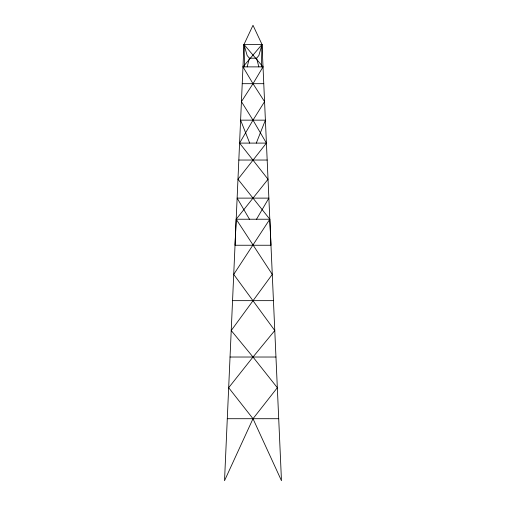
<?xml version="1.0" encoding="UTF-8"?>
<svg xmlns="http://www.w3.org/2000/svg" width="506" height="506" viewBox="0 0 506 506"><rect width="100%" height="100%" fill="white"/><g stroke="black" fill="none" stroke-linecap="round" stroke-linejoin="round"><path stroke-width="0.76" d="M261.336 66.881L262.019 44.458L253 25.3L243.981 44.458L224.525 480.7L253 418.709L277.326 387.716L253 357.027L231.223 330.532L272.272 274.404L236.188 219.231L268.028 179.257L239.585 143.097L253 120.15L264.568 101.643L253 83.686L242.981 66.881L262.019 44.458L243.981 44.458L244.664 66.881M247.143 66.881L249.414 58.196L247.143 55.533L243.981 44.458L263.019 66.881L253 83.686L241.432 101.643L253 120.15L266.415 143.097L237.972 179.257L269.812 219.231L270.976 245.246L235.024 245.246L236.188 219.231L269.812 219.231L233.728 274.404L274.777 330.532L253 357.027L228.674 387.716L253 418.709L281.475 480.7L262.019 44.458L258.857 55.533L256.586 58.196L249.414 58.196M256.295 143.097L265.397 120.15L240.603 120.15L249.705 143.097M256.523 219.231L268.869 198.124L237.131 198.124L249.477 219.231M242.981 66.881L263.019 66.881M242.229 83.686L263.771 83.686M239.585 143.097L266.415 143.097M238.826 160.035L267.174 160.035M232.558 300.653L273.442 300.653M230.04 357.027L275.96 357.027M227.289 418.709L278.711 418.709M256.586 58.196L258.857 66.881"/></g></svg>
